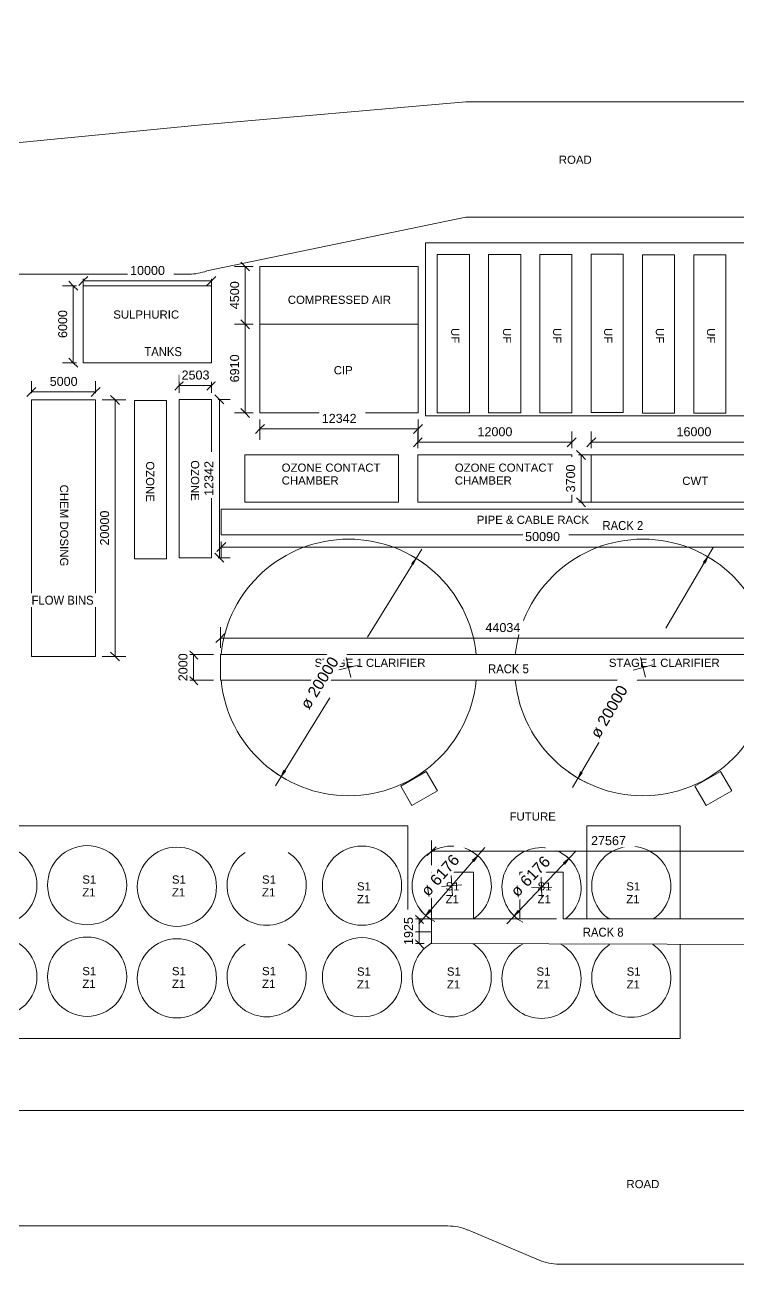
# Model space of a CAD drawing. Header units: millimetres. Extents: x 14826 to 271325, y -311366 to 51265.
# Drawn here: x 115047 to 170685, y -45560 to 51064 of the extents above; entities that cross this region are included whole.
import ezdxf

# ---------------------------------------------------------------- set-up
doc = ezdxf.new("R2010")
doc.units = ezdxf.units.MM
doc.linetypes.add('Hidden', pattern=[7.14375, 4.7625, -2.38125])
doc.linetypes.add('IMPORT-DASHED', pattern=[0])
for name, color, linetype, lineweight in [('A-ANNO-DIMS', 7, 'Continuous', 9), ('A-ANNO-DIMS-350', 7, 'Continuous', 9), ('A-DETL-HDLN', 7, 'Hidden', 9), ('FUTURE', 7, 'IMPORT-DASHED', 9), ('G-ANNO-TEXT', 7, 'Continuous', 9), ('PDF3_Text', 7, 'Continuous', 9)]:
    doc.layers.add(name, color=color, linetype=linetype, lineweight=lineweight)
doc.layers.add('LAYOUT IMPORT_dwg', color=7, linetype='Continuous', lineweight=9, true_color=0x767676)
doc.styles.add('Arial', font='arial.ttf', dxfattribs={"height": 636.361708})
doc.styles.add('Arial_1', font='arial.ttf', dxfattribs={"height": 636.4})
doc.styles.add('Arial_3', font='arial.ttf', dxfattribs={"height": 700})
doc.styles.add('Arial_4', font='arial.ttf', dxfattribs={"width": 0.9, "height": 700})
doc.styles.add('Arial_5', font='arial.ttf', dxfattribs={"height": 875})
doc.dimstyles.new('Diameter_-_2_5mm_Arial', dxfattribs={"dimscale": 304.8, "dimtxt": 892.726975, "dimasz": 1.722441, "dimexe": 2.755906, "dimexo": 0, "dimgap": 1.722441, "dimtad": 1, "dimjust": 3, "dimdec": 0, "dimzin": 0, "dimdsep": 46, "dimtxsty": 'Arial_5', "dimsah": 1, "dimcen": 0.09, "dimdle": 2.755906, "dimazin": 0, "dimtfac": 1, "dimtdec": 4, "dimtix": 1, "dimtmove": 0, "dimatfit": 2, "dimfxl": 1, "dimtvp": 1, "dimtfill": 1, "dimtolj": 1, "dimtzin": 0, "dimarcsym": 2})
doc.dimstyles.new('Diameter_-_2_5mm_Arial_1', dxfattribs={"dimscale": 304.8, "dimtxt": 892.726975, "dimasz": 1.722441, "dimexe": 2.755906, "dimexo": 0, "dimgap": 1.722441, "dimtad": 1, "dimjust": 3, "dimdec": 0, "dimzin": 0, "dimdsep": 46, "dimtxsty": 'Arial_5', "dimsah": 1, "dimcen": 0.09, "dimdle": 2.755906, "dimazin": 0, "dimtfac": 1, "dimtdec": 4, "dimtix": 1, "dimtmove": 0, "dimatfit": 2, "dimfxl": 1, "dimtvp": 1, "dimtfill": 1, "dimtolj": 1, "dimtzin": 0, "dimarcsym": 2})
doc.dimstyles.new('Greene_Arch_tick_-_2mm', dxfattribs={"dimscale": 304.8, "dimtxt": 714.18158, "dimasz": 2.296588, "dimexe": 2.755906, "dimexo": 1.722441, "dimgap": 0.86122, "dimtad": 1, "dimdec": 0, "dimzin": 0, "dimdsep": 46, "dimtxsty": 'Arial_3', "dimblk1": 'OBLIQUE', "dimblk2": 'OBLIQUE', "dimsah": 1, "dimcen": 0.09, "dimazin": 0, "dimtfac": 1, "dimtdec": 4, "dimtix": 1, "dimtmove": 0, "dimatfit": 3, "dimfxl": 1, "dimtvp": 1, "dimtfill": 1, "dimtolj": 1, "dimtzin": 0, "dimarcsym": 2})

# ---------------------------------------------------------------- blocks, each defined once
blk = doc.blocks.new('LAYOUT IMPORT_dwg-326166-LEVEL 1')
at = {"lineweight": 9}
for p, q in [((-22851, 83899), (-22851, 311338)), ((-10868, 212791), (-10868, 311765)), ((-13535, 205681), (-11184, 211232)), ((-13851, 93398), (-13851, 204121)), ((-88054, 183933), (-88054, 161598))]:
    blk.add_line(p, q, dxfattribs=at)
at = {"lineweight": 9, "flags": 128}
for points in [[(-107491, 311338), (-107491, 292314), (-101491, 285221), (-101491, 205507), (-99656, 184637), (-97044, 157598), (-91493, 117051), (-87583, 86872), (-86429, 77880)], [(-92491, 311338), (-92491, 205507), (-88302, 185319)], [(-76524, 289784), (-76524, 238533), (-89740, 238533), (-89740, 236533), (-74395, 236533), (-69722, 236533), (-69722, 186443), (-67722, 186443), (-67722, 230410), (-58391, 230410), (-58391, 209326), (-58391, 186376), (-56391, 186376), (-56391, 209376)], [(-35792, 248504), (-24348, 248504), (-24348, 245135), (-35792, 245135), (-35792, 241504), (-24348, 241504), (-24348, 238135), (-35792, 238135), (-35792, 232810), (-35792, 230410), (-35867, 202793)], [(-56391, 209326), (-56391, 230410), (-37792, 230410), (-37792, 213104), (-41440, 213104), (-41440, 209735), (-37792, 209735)], [(-37792, 209735), (-37792, 206103), (-41440, 206103), (-41440, 202843), (-35867, 202843)]]:
    blk.add_lwpolyline(points, dxfattribs=at)
for points in [[(-70265, 231293), (-70265, 215293), (-73965, 215293), (-73965, 231293)], [(-49286, 225378), (-47770, 226252), (-46620, 224261), (-48136, 223386)], [(-89566, 225795), (-89566, 223292), (-77224, 223292), (-77224, 225795), (-89566, 225795), (-89566, 223292), (-77224, 223292), (-77224, 225795)], [(-89566, 221795), (-89566, 219292), (-77224, 219292), (-77224, 221795)], [(-73965, 213774), (-73965, 201774), (-70265, 201774), (-70265, 213774)], [(-49286, 202428), (-47770, 203303), (-46620, 201311), (-48136, 200436)], [(-84149, 189455), (-88649, 189455), (-88649, 201797), (-84149, 201797)], [(-84149, 201797), (-77238, 201797), (-77238, 189455), (-84149, 189455)], [(-87149, 175677), (-87149, 185677), (-81149, 185677), (-81149, 175677)], [(-65944, 183174), (-65944, 185677), (-78285, 185677), (-78285, 183174)], [(-58245, 176643), (-58245, 171643), (-78245, 171643), (-78245, 176643)]]:
    blk.add_lwpolyline(points, close=True, dxfattribs=at)
at = {"lineweight": 9}
for centre, radius, start, end in [((-57391, 219326), 10000, 95.73917, 264.26083), ((-57391, 219326), 10000, 275.73917, 84.26083), ((-40253, 211419), 3088, 37.14897, 322.85103), ((-14868, 212791), 4000, 337.05074, 0), ((-40380, 204419), 3088, 33.06079, 329.32535), ((-57391, 196376), 10000, 275.73917, 84.26083), ((-9851, 204121), 4000, 157.05074, 180), ((-92054, 183933), 4000, 360, 20.26419)]:
    blk.add_arc(centre, radius, start, end, dxfattribs=at)
at = {"layer": 'FUTURE', "color": 1, "linetype": 'Continuous', "true_color": 0xff0000, "flags": 128}
for points in [[(-37792, 214950), (-45044, 214950), (-45044, 222231), (-37792, 222231)], [(-35792, 222231), (-28474, 222231), (-28474, 214858)], [(-28474, 214985), (-28474, 164383), (-45044, 164383), (-45044, 200983), (-36789, 200983), (-36789, 202793)]]:
    blk.add_lwpolyline(points, dxfattribs=at)
for points in [[(-89616, 217796), (-89616, 215293), (-77274, 215293), (-77274, 217796)], [(-89580, 213795), (-89580, 211292), (-77238, 211292), (-77238, 213795), (-89580, 213795), (-89580, 211292), (-77238, 211292), (-77238, 213795)], [(-89580, 209795), (-89580, 207292), (-77238, 207292), (-77238, 209795)], [(-89580, 205796), (-89580, 203293), (-77238, 203293), (-77238, 205796)], [(-73965, 200274), (-73965, 188274), (-70265, 188274), (-70265, 200274)], [(-65861, 179675), (-65861, 182178), (-78203, 182178), (-78203, 179675)]]:
    blk.add_lwpolyline(points, close=True, dxfattribs=at)
at = {"layer": 'FUTURE', "color": 1, "linetype": 'Continuous', "true_color": 0xff0000}
for centre in [(-40380, 197419), (-33241, 197418), (-40291, 182986), (-33152, 182986), (-40417, 175985), (-33279, 175985), (-40417, 168985), (-33279, 168985)]:
    blk.add_circle(centre, 3088, dxfattribs=at)
for centre, radius, start, end in [((-40342, 218419), 3088, 34.3168, 326.93921), ((-33203, 218418), 3088, 213.04823, 146.93921), ((-33114, 211419), 3088, 207.74474, 151.94219), ((-33241, 204418), 3088, 211.74859, 147.93834), ((-57391, 196376), 10000, 95.73917, 264.26083), ((-40380, 189985), 3088, 213.04823, 146.93921), ((-33241, 189985), 3088, 213.04823, 146.93921)]:
    blk.add_arc(centre, radius, start, end, dxfattribs=at)
at = {"layer": 'PDF3_Text', "attachment_point": 1, "rotation": 90, "line_spacing_factor": 0.941778}
for s, insert, char_height, width, style in [('STAGE 1 CLARIFIER', (-58070, 216673), 636.4, 10320.1, 'Arial_1'), ('CWT', (-72255, 222396), 636.4, 2406.73, 'Arial'), ('ROAD', (-17435, 218044), 636.4, 3060.98, 'Arial'), ('S1\\PZ1', (-40643, 218029), 636.4, 1300.72, 'Arial'), ('S1\\PZ1', (-34000, 218057), 636.4, 1300.72, 'Arial'), ('ROAD', (-97291, 212767), 636.4, 3060.98, 'Arial'), ('PIPE & CABLE RACK', (-69220, 206374), 636.36, 10444.72, 'Arial'), ('OZONE CONTACT\\PCHAMBER', (-73284, 204656), 636.36, 9089.48, 'Arial'), ('FUTURE', (-46093, 208928), 636.4, 4291.6, 'Arial'), ('S1\\PZ1', (-40643, 211110), 636.4, 1300.72, 'Arial'), ('S1\\PZ1', (-34000, 211028), 636.4, 1300.72, 'Arial'), ('S1\\PZ1', (-40643, 203942), 636.4, 1300.72, 'Arial'), ('S1\\PZ1', (-34000, 204040), 636.4, 1300.72, 'Arial'), ('STAGE 1 CLARIFIER', (-58070, 193723), 636.4, 10320.1, 'Arial_1'), ('COMPRESSED AIR', (-86371, 191633), 636.36, 9603.54, 'Arial'), ('OZONE CONTACT\\PCHAMBER', (-73284, 191156), 636.36, 9089.48, 'Arial'), ('S1\\PZ1', (-40643, 197026), 636.4, 1300.72, 'Arial'), ('S1\\PZ1', (-34000, 197026), 636.4, 1300.72, 'Arial'), ('CIP', (-80880, 195218), 636.4, 1768.05, 'Arial'), ('S1\\PZ1', (-41176, 189624), 636.4, 1300.72, 'Arial'), ('S1\\PZ1', (-34037, 189624), 636.4, 1300.72, 'Arial'), ('S1\\PZ1', (-41176, 182595), 636.4, 1300.72, 'Arial'), ('S1\\PZ1', (-34037, 182595), 636.4, 1300.72, 'Arial'), ('SULPHURIC', (-85223, 178023), 636.4, 6121.96, 'Arial'), ('S1\\PZ1', (-41176, 175607), 636.4, 1300.72, 'Arial'), ('S1\\PZ1', (-34037, 175607), 636.4, 1300.72, 'Arial')]:
    blk.add_mtext(s, dxfattribs=dict(at, insert=insert, char_height=char_height, width=width, style=style))
at = {"layer": 'PDF3_Text', "char_height": 636.4, "attachment_point": 1, "line_spacing_factor": 0.941778}
for s, insert, width, style in [('UF', (-83838, 224959), 1409.76, 'Arial'), ('UF', (-83853, 220972), 1409.76, 'Arial'), ('UF', (-83853, 216938), 1409.76, 'Arial'), ('UF', (-83853, 212959), 1409.76, 'Arial'), ('UF', (-83853, 209051), 1409.76, 'Arial'), ('UF', (-83853, 205013), 1409.76, 'Arial'), ('OZONE', (-73542, 184719), 3769.76, 'Arial_1'), ('OZONE', (-73459, 181220), 3769.76, 'Arial_1'), ('CHEM DOSING', (-71643, 174513), 7594.04, 'Arial_1')]:
    blk.add_mtext(s, dxfattribs=dict(at, insert=insert, width=width, style=style))
blk = doc.blocks.new('DIMBLOCK33-LEVEL 1')
at = {"layer": 'A-ANNO-DIMS-350', "transparency": 16777216}
for p, q in [((159219, 18519), (159219, 19359)), ((175219, 18519), (175219, 19359)), ((159219, 18519), (175219, 18519)), ((159219, 18519), (159219, 18062)), ((175219, 18519), (175219, 18062))]:
    blk.add_line(p, q, dxfattribs=at)
at = {"layer": 'A-ANNO-DIMS-350', "lineweight": 35, "transparency": 16777216}
for p, q in [((159219, 18519), (158869, 18169)), ((159219, 18519), (159569, 18869)), ((175219, 18519), (174869, 18169)), ((175219, 18519), (175569, 18869))]:
    blk.add_line(p, q, dxfattribs=at)
at = {"layer": 'A-ANNO-DIMS-350', "color": 0, "transparency": 16777216, "insert": (165873, 19690), "char_height": 700, "width": 3230.3, "attachment_point": 1, "line_spacing_factor": 0.941778, "style": 'Arial_3', "bg_fill": 3, "box_fill_scale": 1.25, "bg_fill_color": 256, "bg_fill_true_color": 13158600, "bg_fill_transparency": 0}
blk.add_mtext('16000', dxfattribs=at)
blk = doc.blocks.new('_Oblique')
at = {"color": 0, "linetype": 'ByBlock', "lineweight": -2}
blk.add_line((-0.5, -0.5), (0.5, 0.5), dxfattribs=at)
blk = doc.blocks.new('DIMBLOCK35-LEVEL 1')
at = {"layer": 'A-ANNO-DIMS-350', "transparency": 16777216}
for p, q in [((145700, 18519), (145700, 19359)), ((157700, 18519), (157700, 19359)), ((145700, 18519), (157700, 18519)), ((145700, 18519), (145700, 18062)), ((157700, 18519), (157700, 18062))]:
    blk.add_line(p, q, dxfattribs=at)
at = {"layer": 'A-ANNO-DIMS-350', "lineweight": 35, "transparency": 16777216}
for p, q in [((145700, 18519), (145350, 18169)), ((145700, 18519), (146050, 18869)), ((157700, 18519), (157350, 18169)), ((157700, 18519), (158050, 18869))]:
    blk.add_line(p, q, dxfattribs=at)
at = {"layer": 'A-ANNO-DIMS-350', "color": 0, "transparency": 16777216, "insert": (150354, 19690), "char_height": 700, "width": 3230.3, "attachment_point": 1, "line_spacing_factor": 0.941778, "style": 'Arial_3', "bg_fill": 3, "box_fill_scale": 1.25, "bg_fill_color": 256, "bg_fill_true_color": 13158600, "bg_fill_transparency": 0}
blk.add_mtext('12000', dxfattribs=at)
blk = doc.blocks.new('DIMBLOCK36-LEVEL 1')
at = {"layer": 'A-ANNO-DIMS-350', "lineweight": 35, "transparency": 16777216}
for p, q in [((158436, 17537), (158086, 17887)), ((158436, 17537), (158786, 17187)), ((158436, 13837), (158086, 14187)), ((158436, 13837), (158786, 13487))]:
    blk.add_line(p, q, dxfattribs=at)
at = {"layer": 'A-ANNO-DIMS-350', "transparency": 16777216}
for p, q in [((158436, 17537), (158225, 17537)), ((158436, 17537), (158436, 13837)), ((158436, 17537), (159276, 17537)), ((158436, 13837), (158225, 13837)), ((158436, 13837), (159276, 13837))]:
    blk.add_line(p, q, dxfattribs=at)
at = {"layer": 'A-ANNO-DIMS-350', "color": 0, "transparency": 16777216, "insert": (157265, 14610), "char_height": 700, "width": 2584.24, "attachment_point": 1, "rotation": 90, "line_spacing_factor": 0.941778, "style": 'Arial_3', "bg_fill": 3, "box_fill_scale": 1.25, "bg_fill_color": 256, "bg_fill_true_color": 13158600, "bg_fill_transparency": 0}
blk.add_mtext('3700', dxfattribs=at)
blk = doc.blocks.new('DIMBLOCK37-LEVEL 1')
at = {"layer": 'A-ANNO-DIMS-350', "transparency": 16777216}
for p, q in [((127100, 22939), (127100, 23779)), ((129603, 22939), (129603, 23779)), ((127100, 22939), (129603, 22939)), ((127100, 22939), (127100, 22383)), ((129603, 22939), (129603, 22383))]:
    blk.add_line(p, q, dxfattribs=at)
at = {"layer": 'A-ANNO-DIMS-350', "lineweight": 35, "transparency": 16777216}
for p, q in [((127100, 22939), (127450, 23289)), ((129603, 22939), (129953, 23289)), ((127100, 22939), (126750, 22589)), ((129603, 22939), (129253, 22589))]:
    blk.add_line(p, q, dxfattribs=at)
at = {"layer": 'A-ANNO-DIMS-350', "color": 0, "transparency": 16777216, "insert": (127275, 24110), "char_height": 700, "width": 2584.24, "attachment_point": 1, "line_spacing_factor": 0.941778, "style": 'Arial_3', "bg_fill": 3, "box_fill_scale": 1.25, "bg_fill_color": 256, "bg_fill_true_color": 13158600, "bg_fill_transparency": 0}
blk.add_mtext('2503', dxfattribs=at)
blk = doc.blocks.new('DIMBLOCK38-LEVEL 1')
at = {"layer": 'A-ANNO-DIMS-350', "lineweight": 35, "transparency": 16777216}
for p, q in [((130223, 21858), (129873, 22208)), ((130223, 21858), (130573, 21508)), ((130223, 9516), (129873, 9866)), ((130223, 9516), (130573, 9166))]:
    blk.add_line(p, q, dxfattribs=at)
at = {"layer": 'A-ANNO-DIMS-350', "transparency": 16777216}
for p, q in [((130223, 21858), (130128, 21858)), ((130223, 21858), (130223, 9516)), ((130223, 21858), (131063, 21858)), ((130223, 9516), (130128, 9516)), ((130223, 9516), (131063, 9516))]:
    blk.add_line(p, q, dxfattribs=at)
at = {"layer": 'A-ANNO-DIMS-350', "color": 0, "transparency": 16777216, "insert": (129051, 14341), "char_height": 700, "width": 3230.3, "attachment_point": 1, "rotation": 90, "line_spacing_factor": 0.941778, "style": 'Arial_3', "bg_fill": 3, "box_fill_scale": 1.25, "bg_fill_color": 256, "bg_fill_true_color": 13158600, "bg_fill_transparency": 0}
blk.add_mtext('12342', dxfattribs=at)
blk = doc.blocks.new('DIMBLOCK39-LEVEL 1')
at = {"layer": 'A-ANNO-DIMS-350', "lineweight": 35, "transparency": 16777216}
for p, q in [((133381, 19558), (133031, 19208)), ((133381, 19558), (133731, 19908)), ((145723, 19558), (145373, 19208)), ((145723, 19558), (146073, 19908))]:
    blk.add_line(p, q, dxfattribs=at)
at = {"layer": 'A-ANNO-DIMS-350', "transparency": 16777216}
for p, q in [((133381, 19558), (133381, 20286)), ((133381, 19558), (145723, 19558)), ((133381, 19558), (133381, 18718)), ((145723, 19558), (145723, 20286)), ((145723, 19558), (145723, 18718))]:
    blk.add_line(p, q, dxfattribs=at)
at = {"layer": 'A-ANNO-DIMS-350', "color": 0, "transparency": 16777216, "insert": (138206, 20729), "char_height": 700, "width": 3230.3, "attachment_point": 1, "line_spacing_factor": 0.941778, "style": 'Arial_3', "bg_fill": 3, "box_fill_scale": 1.25, "bg_fill_color": 256, "bg_fill_true_color": 13158600, "bg_fill_transparency": 0}
blk.add_mtext('12342', dxfattribs=at)
blk = doc.blocks.new('DIMBLOCK40-LEVEL 1')
at = {"layer": 'A-ANNO-DIMS-350', "transparency": 16777216}
for p, q in [((132234, 32221), (131394, 32221)), ((132234, 32221), (132234, 27721)), ((132234, 32221), (132856, 32221)), ((132234, 27721), (131394, 27721)), ((132234, 27721), (132856, 27721))]:
    blk.add_line(p, q, dxfattribs=at)
at = {"layer": 'A-ANNO-DIMS-350', "lineweight": 35, "transparency": 16777216}
for p, q in [((132234, 32221), (131884, 32571)), ((132234, 32221), (132584, 31871)), ((132234, 27721), (131884, 28071)), ((132234, 27721), (132584, 27371))]:
    blk.add_line(p, q, dxfattribs=at)
at = {"layer": 'A-ANNO-DIMS-350', "color": 0, "transparency": 16777216, "insert": (131063, 28894), "char_height": 700, "width": 2584.24, "attachment_point": 1, "rotation": 90, "line_spacing_factor": 0.941778, "style": 'Arial_3', "bg_fill": 3, "box_fill_scale": 1.25, "bg_fill_color": 256, "bg_fill_true_color": 13158600, "bg_fill_transparency": 0}
blk.add_mtext('4500', dxfattribs=at)
blk = doc.blocks.new('DIMBLOCK41-LEVEL 1')
at = {"layer": 'A-ANNO-DIMS-350', "lineweight": 35, "transparency": 16777216}
for p, q in [((132234, 27721), (131884, 28071)), ((132234, 27721), (132584, 27371)), ((132234, 20811), (131884, 21161)), ((132234, 20811), (132584, 20461))]:
    blk.add_line(p, q, dxfattribs=at)
at = {"layer": 'A-ANNO-DIMS-350', "transparency": 16777216}
for p, q in [((132234, 27721), (131394, 27721)), ((132234, 27721), (132234, 20811)), ((132234, 27721), (132856, 27721)), ((132234, 20811), (131394, 20811)), ((132234, 20811), (132856, 20811))]:
    blk.add_line(p, q, dxfattribs=at)
at = {"layer": 'A-ANNO-DIMS-350', "color": 0, "transparency": 16777216, "insert": (131063, 23189), "char_height": 700, "width": 2584.24, "attachment_point": 1, "rotation": 90, "line_spacing_factor": 0.941778, "style": 'Arial_3', "bg_fill": 3, "box_fill_scale": 1.25, "bg_fill_color": 256, "bg_fill_true_color": 13158600, "bg_fill_transparency": 0}
blk.add_mtext('6910', dxfattribs=at)
blk = doc.blocks.new('DIMBLOCK42-LEVEL 1')
at = {"layer": 'A-ANNO-DIMS-350', "lineweight": 35, "transparency": 16777216}
for p, q in [((119603, 31091), (119253, 30741)), ((119603, 31091), (119953, 31441)), ((129603, 31091), (129253, 30741)), ((129603, 31091), (129953, 31441))]:
    blk.add_line(p, q, dxfattribs=at)
at = {"layer": 'A-ANNO-DIMS-350', "transparency": 16777216}
for p, q in [((119603, 31091), (119603, 31246)), ((119603, 31091), (129603, 31091)), ((119603, 31091), (119603, 30251)), ((129603, 31091), (129603, 31246)), ((129603, 31091), (129603, 30251))]:
    blk.add_line(p, q, dxfattribs=at)
at = {"layer": 'A-ANNO-DIMS-350', "color": 0, "transparency": 16777216, "insert": (123257, 32262), "char_height": 700, "width": 3230.3, "attachment_point": 1, "line_spacing_factor": 0.941778, "style": 'Arial_3', "bg_fill": 3, "box_fill_scale": 1.25, "bg_fill_color": 256, "bg_fill_true_color": 13158600, "bg_fill_transparency": 0}
blk.add_mtext('10000', dxfattribs=at)
blk = doc.blocks.new('DIMBLOCK43-LEVEL 1')
at = {"layer": 'A-ANNO-DIMS-350', "lineweight": 35, "transparency": 16777216}
for p, q in [((118823, 30721), (118473, 31071)), ((118823, 30721), (119173, 30371)), ((118823, 24721), (118473, 25071)), ((118823, 24721), (119173, 24371))]:
    blk.add_line(p, q, dxfattribs=at)
at = {"layer": 'A-ANNO-DIMS-350', "transparency": 16777216}
for p, q in [((118823, 30721), (117983, 30721)), ((118823, 24721), (118823, 30721)), ((118823, 30721), (119078, 30721)), ((118823, 24721), (117983, 24721)), ((118823, 24721), (119078, 24721))]:
    blk.add_line(p, q, dxfattribs=at)
at = {"layer": 'A-ANNO-DIMS-350', "color": 0, "transparency": 16777216, "insert": (117652, 26644), "char_height": 700, "width": 2584.24, "attachment_point": 1, "rotation": 90, "line_spacing_factor": 0.941778, "style": 'Arial_3', "bg_fill": 3, "box_fill_scale": 1.25, "bg_fill_color": 256, "bg_fill_true_color": 13158600, "bg_fill_transparency": 0}
blk.add_mtext('6000', dxfattribs=at)
blk = doc.blocks.new('DIMBLOCK44-LEVEL 1')
at = {"layer": 'A-ANNO-DIMS-350', "transparency": 16777216}
for p, q in [((122092, 21817), (121094, 21817)), ((122092, 1817), (122092, 21817)), ((122092, 21817), (122932, 21817)), ((122092, 1817), (121094, 1817)), ((122092, 1817), (122932, 1817))]:
    blk.add_line(p, q, dxfattribs=at)
at = {"layer": 'A-ANNO-DIMS-350', "lineweight": 35, "transparency": 16777216}
for p, q in [((122092, 21817), (121742, 22167)), ((122092, 21817), (122442, 21467)), ((122092, 1817), (121742, 2167)), ((122092, 1817), (122442, 1467))]:
    blk.add_line(p, q, dxfattribs=at)
at = {"layer": 'A-ANNO-DIMS-350', "color": 0, "transparency": 16777216, "insert": (120921, 10471), "char_height": 700, "width": 3230.3, "attachment_point": 1, "rotation": 90, "line_spacing_factor": 0.941778, "style": 'Arial_3', "bg_fill": 3, "box_fill_scale": 1.25, "bg_fill_color": 256, "bg_fill_true_color": 13158600, "bg_fill_transparency": 0}
blk.add_mtext('20000', dxfattribs=at)
blk = doc.blocks.new('DIMBLOCK45-LEVEL 1')
at = {"layer": 'A-ANNO-DIMS-350', "transparency": 16777216}
for p, q in [((115569, 22439), (115569, 23279)), ((120569, 22439), (120569, 23279)), ((115569, 22439), (120569, 22439)), ((115569, 22439), (115569, 22342)), ((120569, 22439), (120569, 22342))]:
    blk.add_line(p, q, dxfattribs=at)
at = {"layer": 'A-ANNO-DIMS-350', "lineweight": 35, "transparency": 16777216}
for p, q in [((115569, 22439), (115219, 22089)), ((115569, 22439), (115919, 22789)), ((120569, 22439), (120219, 22089)), ((120569, 22439), (120919, 22789))]:
    blk.add_line(p, q, dxfattribs=at)
at = {"layer": 'A-ANNO-DIMS-350', "color": 0, "transparency": 16777216, "insert": (116992, 23610), "char_height": 700, "width": 2584.24, "attachment_point": 1, "line_spacing_factor": 0.941778, "style": 'Arial_3', "bg_fill": 3, "box_fill_scale": 1.25, "bg_fill_color": 256, "bg_fill_true_color": 13158600, "bg_fill_transparency": 0}
blk.add_mtext('5000', dxfattribs=at)
blk = doc.blocks.new('DIMBLOCK48-LEVEL 1')
at = {"layer": 'A-ANNO-DIMS-350', "transparency": 16777216}
for points in [[(145564, 9467), (145229, 9057), (145347, 8984)], [(135039, -7540), (135375, -7130), (135257, -7057)]]:
    blk.add_hatch(color=256, dxfattribs=at).paths.add_polyline_path(points)
for p, q in [((141769, 3333), (146006, 10181)), ((145564, 9467), (145229, 9057)), ((145229, 9057), (145347, 8984)), ((145347, 8984), (145564, 9467)), ((139531, 782), (141073, 1145)), ((140483, 192), (140120, 1734)), ((138835, -1407), (134597, -8254)), ((135257, -7057), (135039, -7540)), ((135039, -7540), (135375, -7130)), ((135375, -7130), (135257, -7057))]:
    blk.add_line(p, q, dxfattribs=at)
for start, end in [(53.43521, 63.06091), (233.43521, 243.06091)]:
    blk.add_arc((140302, 963), 10000, start, end, dxfattribs=at)
at = {"layer": 'A-ANNO-DIMS-350', "color": 0, "transparency": 16777216, "insert": (136470, -1913), "char_height": 875, "width": 5339.88, "attachment_point": 1, "rotation": 58.24806, "line_spacing_factor": 0.941778, "style": 'Arial_5', "bg_fill": 3, "box_fill_scale": 1.25, "bg_fill_color": 256, "bg_fill_true_color": 13158600, "bg_fill_transparency": 0}
blk.add_mtext('ø 20000', dxfattribs=at)
blk = doc.blocks.new('DIMBLOCK49-LEVEL 1')
at = {"layer": 'A-ANNO-DIMS-350', "transparency": 16777216}
for points in [[(168312, 9588), (167987, 9170), (168106, 9101)], [(158191, -7662), (158516, -7244), (158397, -7174)]]:
    blk.add_hatch(color=256, dxfattribs=at).paths.add_polyline_path(points)
for p, q in [((165048, 4024), (168738, 10313)), ((168312, 9588), (167987, 9170)), ((167987, 9170), (168106, 9101)), ((168106, 9101), (168312, 9588)), ((162485, 764), (164018, 1163)), ((163451, 197), (163052, 1730)), ((161456, -2098), (157766, -8386)), ((158397, -7174), (158191, -7662)), ((158191, -7662), (158516, -7244)), ((158516, -7244), (158397, -7174))]:
    blk.add_line(p, q, dxfattribs=at)
for start, end in [(54.78476, 64.41045), (234.78476, 244.41045)]:
    blk.add_arc((163252, 963), 10000, start, end, dxfattribs=at)
at = {"layer": 'A-ANNO-DIMS-350', "color": 0, "transparency": 16777216, "insert": (159085, -4186), "char_height": 875, "width": 5339.88, "attachment_point": 1, "rotation": 59.5976, "line_spacing_factor": 0.941778, "style": 'Arial_5', "bg_fill": 3, "box_fill_scale": 1.25, "bg_fill_color": 256, "bg_fill_true_color": 13158600, "bg_fill_transparency": 0}
blk.add_mtext('ø 20000', dxfattribs=at)
blk = doc.blocks.new('DIMBLOCK59-LEVEL 1')
at = {"layer": 'A-ANNO-DIMS-350', "transparency": 16777216}
for points in [[(157479, -13942), (157067, -14274), (157167, -14370)], [(153211, -18407), (153624, -18075), (153524, -17979)]]:
    blk.add_hatch(color=256, dxfattribs=at).paths.add_polyline_path(points)
for p, q in [((155345, -16175), (158060, -13335)), ((157479, -13942), (157067, -14274)), ((157067, -14274), (157167, -14370)), ((157167, -14370), (157479, -13942)), ((155328, -15383), (155363, -16966)), ((155345, -16175), (152631, -19014)), ((156137, -16157), (154554, -16192)), ((153524, -17979), (153211, -18407)), ((153211, -18407), (153624, -18075)), ((153624, -18075), (153524, -17979))]:
    blk.add_line(p, q, dxfattribs=at)
for start, end in [(30.70002, 61.86951), (210.70002, 241.86951)]:
    blk.add_arc((155345, -16175), 3088, start, end, dxfattribs=at)
at = {"layer": 'A-ANNO-DIMS-350', "color": 0, "transparency": 16777216, "insert": (152840, -16392), "char_height": 875, "width": 4532.31, "attachment_point": 1, "rotation": 46.28477, "line_spacing_factor": 0.941778, "style": 'Arial_5', "bg_fill": 3, "box_fill_scale": 1.25, "bg_fill_color": 256, "bg_fill_true_color": 13158600, "bg_fill_transparency": 0}
blk.add_mtext('ø 6176', dxfattribs=at)
blk = doc.blocks.new('DIMBLOCK60-LEVEL 1')
at = {"layer": 'A-ANNO-DIMS-350', "transparency": 16777216}
for points in [[(150369, -13716), (149973, -14067), (150077, -14158)], [(146320, -18380), (146717, -18029), (146612, -17938)]]:
    blk.add_hatch(color=256, dxfattribs=at).paths.add_polyline_path(points)
for p, q in [((148345, -16048), (150920, -13082)), ((150369, -13716), (149973, -14067)), ((149973, -14067), (150077, -14158)), ((150077, -14158), (150369, -13716)), ((148289, -15258), (148401, -16838)), ((148345, -16048), (145770, -19014)), ((149135, -15992), (147555, -16104)), ((146612, -17938), (146320, -18380)), ((146320, -18380), (146717, -18029)), ((146717, -18029), (146612, -17938))]:
    blk.add_line(p, q, dxfattribs=at)
for start, end in [(33.45196, 64.62145), (213.45196, 244.62145)]:
    blk.add_arc((148345, -16048), 3088, start, end, dxfattribs=at)
at = {"layer": 'A-ANNO-DIMS-350', "color": 0, "transparency": 16777216, "insert": (145853, -16385), "char_height": 875, "width": 4532.31, "attachment_point": 1, "rotation": 49.0367, "line_spacing_factor": 0.941778, "style": 'Arial_5', "bg_fill": 3, "box_fill_scale": 1.25, "bg_fill_color": 256, "bg_fill_true_color": 13158600, "bg_fill_transparency": 0}
blk.add_mtext('ø 6176', dxfattribs=at)
blk = doc.blocks.new('DIMBLOCK70-LEVEL 1')
at = {"layer": 'A-ANNO-DIMS-350', "transparency": 16777216}
for p, q in [((180459, 10343), (180459, 12769)), ((130369, 10343), (130369, 10769)), ((130369, 10343), (180459, 10343)), ((130369, 10343), (130369, 9503)), ((180459, 10343), (180459, 9503))]:
    blk.add_line(p, q, dxfattribs=at)
at = {"layer": 'A-ANNO-DIMS-350', "lineweight": 35, "transparency": 16777216}
for p, q in [((130369, 10343), (130719, 10693)), ((180459, 10343), (180809, 10693)), ((130369, 10343), (130019, 9993)), ((180459, 10343), (180109, 9993))]:
    blk.add_line(p, q, dxfattribs=at)
at = {"layer": 'A-ANNO-DIMS-350', "color": 0, "transparency": 16777216, "insert": (154068, 11515), "char_height": 700, "width": 3230.3, "attachment_point": 1, "line_spacing_factor": 0.941778, "style": 'Arial_3', "bg_fill": 3, "box_fill_scale": 1.25, "bg_fill_color": 256, "bg_fill_true_color": 13158600, "bg_fill_transparency": 0}
blk.add_mtext('50090', dxfattribs=at)
blk = doc.blocks.new('DIMBLOCK77-LEVEL 1')
at = {"layer": 'A-ANNO-DIMS-350', "transparency": 16777216}
for p, q in [((128204, 1963), (127364, 1963)), ((128204, 1963), (128204, -37)), ((128204, 1963), (129777, 1963)), ((128204, -37), (127364, -37)), ((128204, -37), (129777, -37))]:
    blk.add_line(p, q, dxfattribs=at)
at = {"layer": 'A-ANNO-DIMS-350', "lineweight": 35, "transparency": 16777216}
for p, q in [((128204, 1963), (127854, 2313)), ((128204, 1963), (128554, 1613)), ((128204, -37), (127854, 313)), ((128204, -37), (128554, -387))]:
    blk.add_line(p, q, dxfattribs=at)
at = {"layer": 'A-ANNO-DIMS-350', "color": 0, "transparency": 16777216, "insert": (127033, -113), "char_height": 700, "width": 2584.24, "attachment_point": 1, "rotation": 90, "line_spacing_factor": 0.941778, "style": 'Arial_3', "bg_fill": 3, "box_fill_scale": 1.25, "bg_fill_color": 256, "bg_fill_true_color": 13158600, "bg_fill_transparency": 0}
blk.add_mtext('2000', dxfattribs=at)
blk = doc.blocks.new('DIMBLOCK78-LEVEL 1')
at = {"layer": 'A-ANNO-DIMS-350', "transparency": 16777216}
for p, q in [((130302, 3251), (130302, 4091)), ((174336, 3251), (174336, 4091)), ((130302, 3251), (174336, 3251)), ((130302, 3251), (130302, 2488)), ((174336, 3251), (174336, 488))]:
    blk.add_line(p, q, dxfattribs=at)
at = {"layer": 'A-ANNO-DIMS-350', "lineweight": 35, "transparency": 16777216}
for p, q in [((130302, 3251), (129952, 2901)), ((130302, 3251), (130652, 3601)), ((174336, 3251), (173986, 2901)), ((174336, 3251), (174686, 3601))]:
    blk.add_line(p, q, dxfattribs=at)
at = {"layer": 'A-ANNO-DIMS-350', "color": 0, "transparency": 16777216, "insert": (150973, 4422), "char_height": 700, "width": 3230.3, "attachment_point": 1, "line_spacing_factor": 0.941778, "style": 'Arial_3', "bg_fill": 3, "box_fill_scale": 1.25, "bg_fill_color": 256, "bg_fill_true_color": 13158600, "bg_fill_transparency": 0}
blk.add_mtext('44034', dxfattribs=at)
blk = doc.blocks.new('DIMBLOCK83-LEVEL 1')
at = {"layer": 'A-ANNO-DIMS-350', "transparency": 16777216}
for p, q in [((146769, -13360), (146769, -12520)), ((174336, -13360), (174336, -12520)), ((146769, -13360), (174336, -13360)), ((146769, -13360), (146769, -14462)), ((174336, -13360), (174336, -13390))]:
    blk.add_line(p, q, dxfattribs=at)
at = {"layer": 'A-ANNO-DIMS-350', "lineweight": 35, "transparency": 16777216}
for p, q in [((146769, -13360), (146419, -13710)), ((146769, -13360), (147119, -13010)), ((174336, -13360), (173986, -13710)), ((174336, -13360), (174686, -13010))]:
    blk.add_line(p, q, dxfattribs=at)
at = {"layer": 'A-ANNO-DIMS-350', "color": 0, "transparency": 16777216, "insert": (159207, -12189), "char_height": 700, "width": 3230.3, "attachment_point": 1, "line_spacing_factor": 0.941778, "style": 'Arial_3', "bg_fill": 3, "box_fill_scale": 1.25, "bg_fill_color": 256, "bg_fill_true_color": 13158600, "bg_fill_transparency": 0}
blk.add_mtext('27567', dxfattribs=at)
blk = doc.blocks.new('DIMBLOCK84-LEVEL 1')
at = {"layer": 'A-ANNO-DIMS-350', "lineweight": 35, "transparency": 16777216}
for p, q in [((145796, -18636), (145446, -18286)), ((145796, -18636), (146146, -18986)), ((145796, -20561), (145446, -20211)), ((145796, -20561), (146146, -20911))]:
    blk.add_line(p, q, dxfattribs=at)
at = {"layer": 'A-ANNO-DIMS-350', "transparency": 16777216}
for p, q in [((145796, -18636), (144956, -18636)), ((145796, -18636), (145796, -20561)), ((145796, -18636), (156505, -18636)), ((145796, -20561), (144956, -20561)), ((145796, -20561), (146194, -20561))]:
    blk.add_line(p, q, dxfattribs=at)
at = {"layer": 'A-ANNO-DIMS-350', "color": 0, "transparency": 16777216, "insert": (144625, -20675), "char_height": 700, "width": 2584.24, "attachment_point": 1, "rotation": 90, "line_spacing_factor": 0.941778, "style": 'Arial_3', "bg_fill": 3, "box_fill_scale": 1.25, "bg_fill_color": 256, "bg_fill_true_color": 13158600, "bg_fill_transparency": 0}
blk.add_mtext('1925', dxfattribs=at)

msp = doc.modelspace()

# ---------------------------------------------------------------- linework, layer by layer
at = {"layer": 'A-DETL-HDLN'}
for p, q in [((146310.5, 34069.7), (232410.5, 34069.7)), ((146310.5, 20569.7), (146310.5, 34069.7)), ((232410.5, 20569.7), (146310.5, 20569.7))]:
    msp.add_line(p, q, dxfattribs=at)

# ---------------------------------------------------------------- block references
at = {"layer": 'LAYOUT IMPORT_dwg', "color": 7, "rotation": 269.9999999999997}
msp.add_blockref('LAYOUT IMPORT_dwg-326166-LEVEL 1', (-56073.9, -56427.6), dxfattribs=at)

# ---------------------------------------------------------------- next in the draw order: texts
at = {"layer": 'G-ANNO-TEXT', "char_height": 700, "attachment_point": 1, "style": 'Arial_4', "bg_fill": 3, "box_fill_scale": 1.25, "bg_fill_color": 256, "bg_fill_true_color": 13158600, "bg_fill_transparency": 0}
for s, insert, width in [('TANKS', (124370.3, 25934.6), 3636.454), ('RACK 2', (160099.5, 12377.3), 3939.492), ('FLOW BINS', (115576.7, 6555.7), 6010.251), ('RACK 5', (151176.4, 1203.9), 3939.492)]:
    msp.add_mtext(s, dxfattribs=dict(at, insert=insert, width=width))

# ---------------------------------------------------------------- next in the draw order: dimensions: what is measured, and where the dimension line sits
at = {"layer": 'A-ANNO-DIMS'}
for base, p1, p2, override, picture, middle in [((129602.9, 31091.1), (119602.9, 30721), (129602.9, 30721), {"dimpost": '<>', "dimfxl": 10000}, 'DIMBLOCK42-LEVEL 1', (124602.9, 31711)), ((129602.9, 22938.5), (127100.2, 21857.8), (129602.9, 21857.8), {"dimpost": '<>', "dimfxl": 2502.697514}, 'DIMBLOCK37-LEVEL 1', (128351.6, 23558.7)), ((157699.7, 18519.2), (145699.7, 17536.9), (157699.7, 17536.9), {"dimpost": '<>', "dimfxl": 12000}, 'DIMBLOCK35-LEVEL 1', (151699.7, 19139.1)), ((175219.3, 18519.2), (159219.3, 17536.9), (175219.3, 17536.9), {"dimpost": '<>', "dimfxl": 16000}, 'DIMBLOCK33-LEVEL 1', (167219.3, 19139.1))]:
    dim = msp.add_linear_dim(base=base, p1=p1, p2=p2, dimstyle='Greene_Arch_tick_-_2mm', override=override, dxfattribs=at)
    dim.commit()
    dim.dimension.update_dxf_attribs({"geometry": picture, "text_midpoint": middle})
for base, p1, p2, override, picture, middle in [((132233.9, 27721), (133381.3, 32221), (133381.3, 27721), {"dimpost": '<>', "dimfxl": 4500}, 'DIMBLOCK40-LEVEL 1', (131614, 29971)), ((128203.8, -36.6), (130301.9, 1963.4), (130301.9, -36.6), {"dimpost": '<>', "dimfxl": 2000}, 'DIMBLOCK77-LEVEL 1', (127583.9, 963.4))]:
    dim = msp.add_linear_dim(base=base, p1=p1, p2=p2, angle=90, dimstyle='Greene_Arch_tick_-_2mm', override=override, dxfattribs=at)
    dim.commit()
    dim.dimension.update_dxf_attribs({"geometry": picture, "text_midpoint": middle})
for p1, p2, dimstyle, picture, middle in [((145564.3, 9466.7), (135039.5, -7540), 'Diameter_-_2_5mm_Arial', 'DIMBLOCK48-LEVEL 1', (139461.9, 1483.2)), ((168312.5, 9588.3), (158191.1, -7661.5), 'Diameter_-_2_5mm_Arial', 'DIMBLOCK49-LEVEL 1', (162399.7, 1463.3)), ((146320.3, -18379.9), (150369.3, -13715.9), 'Diameter_-_2_5mm_Arial_1', 'DIMBLOCK60-LEVEL 1', (147598.8, -15400.3)), ((153211.1, -18406.7), (157479.5, -13942.5), 'Diameter_-_2_5mm_Arial_1', 'DIMBLOCK59-LEVEL 1', (154631.3, -15491.9))]:
    dim = msp.add_diameter_dim_2p(p1=p1, p2=p2, dimstyle=dimstyle, override={"dimpost": 'ø<>'}, dxfattribs=at)
    dim.commit()
    dim.dimension.update_dxf_attribs({"geometry": picture, "text_midpoint": middle})

# ---------------------------------------------------------------- next in the draw order: texts
at = {"layer": 'G-ANNO-TEXT', "insert": (158565.3, -19326), "char_height": 700, "width": 3939.492, "attachment_point": 1, "style": 'Arial_4', "bg_fill": 3, "box_fill_scale": 1.25, "bg_fill_color": 256, "bg_fill_true_color": 13158600, "bg_fill_transparency": 0}
msp.add_mtext('RACK 8', dxfattribs=at)

# ---------------------------------------------------------------- next in the draw order: dimensions: what is measured, and where the dimension line sits
at = {"layer": 'A-ANNO-DIMS'}
for base, p1, p2, override, picture, middle in [((118823.3, 30721), (119602.9, 24721), (119602.9, 30721), {"dimpost": '<>', "dimfxl": 6000}, 'DIMBLOCK43-LEVEL 1', (118203.4, 27721)), ((122092.5, 21817.3), (120568.6, 1817.3), (120568.6, 21817.3), {"dimpost": '<>', "dimfxl": 20000}, 'DIMBLOCK44-LEVEL 1', (121472.6, 11817.3)), ((130222.6, 9515.9), (129602.9, 21857.8), (129602.9, 9515.9), {"dimpost": '<>', "dimfxl": 12341.967968}, 'DIMBLOCK38-LEVEL 1', (129602.5, 15686.9)), ((158436, 13836.9), (157699.7, 17536.9), (157699.7, 13836.9), {"dimpost": '<>', "dimfxl": 3700}, 'DIMBLOCK36-LEVEL 1', (157815.9, 15686.9)), ((145796.3855, -20560.6087), (157029.9928, -18636.0596), (146719.2416, -20560.6087), {"dimpost": '<>', "dimfxl": 10488.826495}, 'DIMBLOCK84-LEVEL 1', (145176.4844, -19598.3341))]:
    dim = msp.add_linear_dim(base=base, p1=p1, p2=p2, angle=90, dimstyle='Greene_Arch_tick_-_2mm', override=override, dxfattribs=at)
    dim.commit()
    dim.dimension.update_dxf_attribs({"geometry": picture, "text_midpoint": middle})
for base, p1, p2, override, picture, middle in [((145723.3, 19557.9), (133381.3, 20810.8), (145723.3, 20810.8), {"dimpost": '<>', "dimfxl": 12341.967968}, 'DIMBLOCK39-LEVEL 1', (139552.3, 20178)), ((174336.3, 3250.6), (130301.9, 1963.4), (174336.3, -36.6), {"dimpost": '<>', "dimfxl": 44079.838007}, 'DIMBLOCK78-LEVEL 1', (152319.1, 3870.8)), ((174336.3, -13360.4), (146769.3, -14987.4), (174336.3, -12865.4), {"dimpost": '<>', "dimfxl": 27648.568449}, 'DIMBLOCK83-LEVEL 1', (160552.8, -12740.5))]:
    dim = msp.add_linear_dim(base=base, p1=p1, p2=p2, dimstyle='Greene_Arch_tick_-_2mm', override=override, dxfattribs=at)
    dim.commit()
    dim.dimension.update_dxf_attribs({"geometry": picture, "text_midpoint": middle})

# ---------------------------------------------------------------- next in the draw order: dimensions: what is measured, and where the dimension line sits
dim = msp.add_linear_dim(base=(132233.9, 20810.8), p1=(133381.3, 27721), p2=(133381.3, 20810.8), angle=90, dimstyle='Greene_Arch_tick_-_2mm', override={"dimpost": '<>', "dimfxl": 6910.20808}, dxfattribs=at)
dim.commit()
dim.dimension.update_dxf_attribs({"geometry": 'DIMBLOCK41-LEVEL 1', "text_midpoint": (131614, 24265.9)})
for base, p1, p2, override, picture, middle in [((120568.6, 22438.5), (115568.6, 21817.3), (120568.6, 21817.3), {"dimpost": '<>', "dimfxl": 5000}, 'DIMBLOCK45-LEVEL 1', (118068.6, 23058.4)), ((180459, 10343.5), (130368.8, 11294.2), (180459, 13294.2), {"dimpost": '<>', "dimfxl": 50130.184255}, 'DIMBLOCK70-LEVEL 1', (155413.9, 10963.4))]:
    dim = msp.add_linear_dim(base=base, p1=p1, p2=p2, dimstyle='Greene_Arch_tick_-_2mm', override=override, dxfattribs=at)
    dim.commit()
    dim.dimension.update_dxf_attribs({"geometry": picture, "text_midpoint": middle})

doc.saveas('drawing.dxf')
